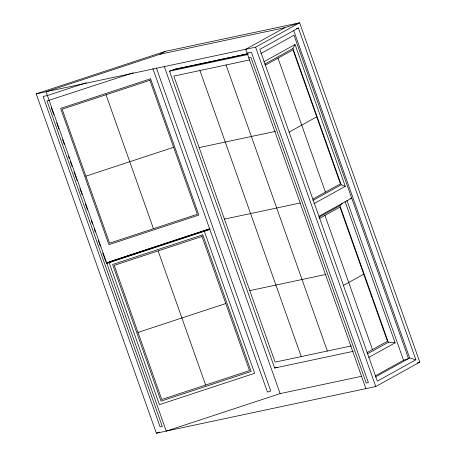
<?xml version="1.0" encoding="UTF-8"?>
<svg xmlns="http://www.w3.org/2000/svg" width="456" height="456" viewBox="0 0 456 456"><rect width="100%" height="100%" fill="white"/><g stroke="black" fill="none" stroke-linecap="round" stroke-linejoin="round"><path stroke-width="0.68" d="M264.68 64.165L292.946 48.518L295.049 44.511L345.277 186.35L313.979 203.678M318.972 217.238L339.914 205.645L342.37 203.245M361.625 376.274L280.121 393.613L166.235 431.102L46.062 91.747L159.948 54.258L165.072 51.42L299.638 22.8L419.811 362.155L375.778 386.528L156.362 433.2L36.189 93.845L165.072 51.42M36.189 93.845L255.611 47.179L299.638 22.8L284.641 27.736L245.738 49.276L365.906 388.632M298.401 28.015L259.834 49.368L377.323 381.148L415.889 359.79L298.401 28.015L296.525 28.631M260.798 53.626L294.023 35.232L408.536 358.604L403.537 360.251L375.231 375.921M263.75 61.845L295.049 44.511M265.403 65.145L292.986 49.881L340.421 183.836L312.839 199.101M289.121 132.126L316.703 116.856M110.836 261.704L109.132 262.65L159.418 404.649L254.636 373.304L204.351 231.306L206.055 230.36M312.936 200.435L341.202 184.783L345.277 186.35M319.103 216.207L351.713 198.155L350.077 198.696M319.559 218.413L339.948 207.127L387.452 341.265L367.063 352.551M343.311 285.484L363.7 274.193M367.359 353.89L388.301 342.296L395.113 342.844L345.067 201.512M368.676 357.481L395.113 342.844M375.305 377.004L409.665 357.977L415.889 359.79M276.034 367.747L277.214 367.205M353.263 351.32L274.643 368.043L169.518 71.193L174.26 69.358L248.013 53.671M274.643 368.043L276.427 367.354M86.441 82.684L47.407 95.538L43.086 96.455L160.107 426.913L162.29 426.445L47.019 100.93L133.323 72.772M85.87 176.176L173.616 147.288M109.041 261.909L209.925 228.701M106.276 262.992L209.851 228.895M106.544 263.118L209.737 229.146M106.846 263.403L209.874 229.488M137.997 332.424L225.766 303.531M156.362 433.2L159.737 432.088M417.2 363.01L419.811 362.155L418.517 362.429M159.948 54.258L284.641 27.736M247.078 53.067L251.393 52.149L368.414 382.607L366.231 383.068L250.96 57.553L248.828 58.009M173.685 69.58L248.132 53.745M169.518 71.193L248.138 54.469M249.415 60.004L173.816 76.084L275.11 362.138L351.399 345.91M199.141 147.596L275.43 131.374M224.466 219.108L300.065 203.028M249.791 290.62L326.074 274.398M293.641 30.335L409.665 357.977M346.953 200.469L403.537 360.251M292.946 48.518L341.202 184.783M339.914 205.645L388.301 342.296M277.995 58.18L325.43 192.136M324.957 215.426L372.461 349.564M255.611 47.179L375.778 386.528M226.051 64.974L327.345 351.023M199.933 70.532L301.228 356.581M164.228 66.348L280.121 393.613M156.351 67.904L270.761 390.991L267.45 392.08L152.891 68.577M106.026 94.757L153.461 228.712M158.129 250.908L205.633 385.046M51.192 107.439L53.802 114.815M56.652 122.864L58.79 128.894M62.592 139.627L64.25 144.318M68.525 156.385L69.238 158.397M70.423 161.749L72.088 166.446M73.986 171.809L77.075 180.525M79.92 188.567L82.057 194.604M85.38 203.992L87.518 210.022M91.32 220.75L92.505 224.101M94.17 228.798L95.355 232.15M98.205 240.192L100.343 246.229M102.714 252.932L105.803 261.647M150.583 78.797L60.648 108.403L108.904 244.667L198.839 215.061L150.583 78.797M149.899 80.313L62.153 109.195L109.588 243.151L197.334 214.269L149.899 80.313M202.76 234.817L112.615 264.491L161.008 401.137L251.148 371.469L202.76 234.817M202.014 236.464L114.251 265.352L161.749 399.496L249.517 370.603L202.014 236.464"/></g></svg>
